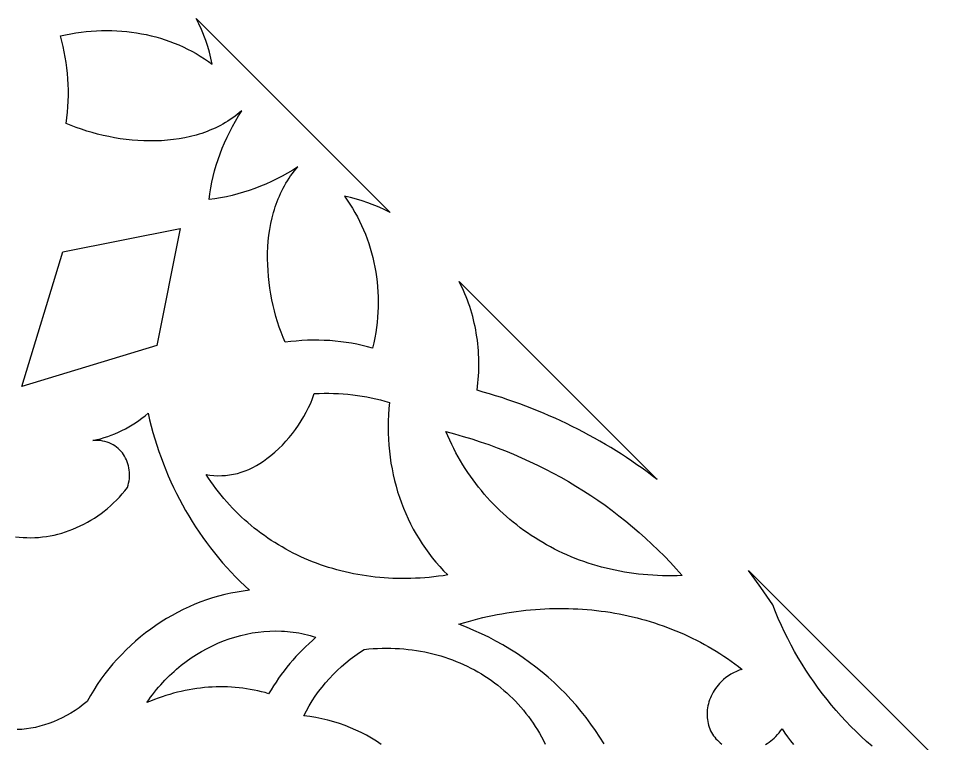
# Model space of a CAD drawing. Extents: x 1908 to 3442, y -299 to 721.
# Drawn here: x 3328.2 to 3379.6, y 299.4 to 339.5 of the extents above; entities that cross this region are included whole.
import ezdxf

# ---------------------------------------------------------------- set-up
doc = ezdxf.new("R2010")
doc.units = 0
doc.layers.add('BITMAP_LAYER', color=18, linetype='CONTINUOUS')

msp = doc.modelspace()

# ---------------------------------------------------------------- linework, layer by layer
at = {"layer": 'BITMAP_LAYER'}
for points in [[(3348.699, 328.77), (3348.404, 328.918), (3348.103, 329.056), (3347.483, 329.3), (3347.165, 329.406), (3346.842, 329.501), (3346.514, 329.585), (3346.181, 329.659), (3346.338, 329.441), (3346.487, 329.219), (3346.63, 328.993), (3346.766, 328.762), (3346.896, 328.529), (3347.019, 328.291), (3347.134, 328.05), (3347.243, 327.806), (3347.346, 327.558), (3347.441, 327.307), (3347.529, 327.053), (3347.61, 326.797), (3347.685, 326.537), (3347.752, 326.275), (3347.813, 326.011), (3347.866, 325.744), (3347.912, 325.475), (3347.951, 325.205), (3347.984, 324.932), (3348.008, 324.657), (3348.026, 324.381), (3348.037, 324.103), (3348.04, 323.824), (3348.036, 323.544), (3348.025, 323.262), (3348.007, 322.98), (3347.981, 322.696), (3347.948, 322.412), (3347.907, 322.128), (3347.859, 321.843), (3347.804, 321.557), (3347.741, 321.272), (3347.453, 321.351), (3347.162, 321.423), (3346.869, 321.486), (3346.573, 321.542), (3346.276, 321.59), (3345.976, 321.63), (3345.675, 321.662), (3345.371, 321.687), (3345.067, 321.703), (3344.761, 321.712), (3344.453, 321.713), (3344.145, 321.705), (3343.836, 321.69), (3343.526, 321.667), (3343.215, 321.636), (3342.904, 321.597), (3342.793, 321.867), (3342.687, 322.146), (3342.587, 322.431), (3342.493, 322.723), (3342.404, 323.021), (3342.323, 323.324), (3342.248, 323.632), (3342.181, 323.945), (3342.121, 324.261), (3342.069, 324.581), (3342.026, 324.903), (3341.991, 325.227), (3341.965, 325.553), (3341.948, 325.88), (3341.941, 326.207), (3341.943, 326.534), (3341.956, 326.861), (3341.98, 327.186), (3342.015, 327.509), (3342.06, 327.83), (3342.118, 328.148), (3342.187, 328.462), (3342.269, 328.772), (3342.315, 328.926), (3342.364, 329.078), (3342.416, 329.229), (3342.471, 329.378), (3342.53, 329.526), (3342.592, 329.673), (3342.657, 329.818), (3342.726, 329.961), (3342.798, 330.103), (3342.874, 330.243), (3342.954, 330.381), (3343.037, 330.517), (3343.124, 330.651), (3343.214, 330.783), (3343.309, 330.912), (3343.407, 331.04), (3343.509, 331.165), (3343.614, 331.288), (3343.329, 331.108), (3343.04, 330.936), (3342.747, 330.772), (3342.45, 330.618), (3342.151, 330.472), (3341.848, 330.336), (3341.543, 330.208), (3341.235, 330.089), (3340.925, 329.98), (3340.613, 329.879), (3340.299, 329.788), (3339.983, 329.707), (3339.666, 329.635), (3339.347, 329.573), (3339.028, 329.52), (3338.707, 329.477), (3338.75, 329.798), (3338.803, 330.117), (3338.865, 330.436), (3338.937, 330.753), (3339.018, 331.069), (3339.109, 331.383), (3339.21, 331.695), (3339.319, 332.005), (3339.438, 332.313), (3339.566, 332.618), (3339.702, 332.921), (3339.848, 333.22), (3340.002, 333.517), (3340.166, 333.81), (3340.338, 334.099), (3340.518, 334.384), (3340.395, 334.279), (3340.27, 334.177), (3340.142, 334.079), (3340.013, 333.984), (3339.881, 333.894), (3339.747, 333.807), (3339.611, 333.724), (3339.473, 333.644), (3339.333, 333.568), (3339.191, 333.496), (3339.048, 333.427), (3338.903, 333.362), (3338.756, 333.3), (3338.608, 333.241), (3338.459, 333.186), (3338.308, 333.134), (3338.156, 333.085), (3338.002, 333.039), (3337.692, 332.957), (3337.378, 332.888), (3337.06, 332.83), (3336.739, 332.785), (3336.416, 332.75), (3336.091, 332.726), (3335.764, 332.713), (3335.437, 332.711), (3335.11, 332.718), (3334.783, 332.735), (3334.457, 332.761), (3334.133, 332.796), (3333.811, 332.839), (3333.491, 332.891), (3333.175, 332.951), (3332.862, 333.018), (3332.554, 333.093), (3332.251, 333.174), (3331.953, 333.263), (3331.661, 333.357), (3331.376, 333.457), (3331.097, 333.563), (3330.827, 333.674), (3330.866, 333.985), (3330.897, 334.296), (3330.92, 334.606), (3330.935, 334.915), (3330.943, 335.223), (3330.942, 335.531), (3330.933, 335.837), (3330.917, 336.141), (3330.892, 336.445), (3330.86, 336.746), (3330.82, 337.046), (3330.772, 337.343), (3330.716, 337.639), (3330.653, 337.932), (3330.581, 338.223), (3330.502, 338.511), (3330.787, 338.574), (3331.073, 338.629), (3331.358, 338.677), (3331.642, 338.718), (3331.926, 338.751), (3332.21, 338.777), (3332.492, 338.795), (3332.774, 338.806), (3333.054, 338.81), (3333.333, 338.807), (3333.611, 338.796), (3333.887, 338.778), (3334.162, 338.754), (3334.435, 338.721), (3334.705, 338.682), (3334.974, 338.636), (3335.241, 338.583), (3335.505, 338.522), (3335.767, 338.455), (3336.027, 338.38), (3336.283, 338.299), (3336.537, 338.211), (3336.788, 338.116), (3337.036, 338.013), (3337.28, 337.904), (3337.521, 337.789), (3337.759, 337.666), (3337.992, 337.536), (3338.223, 337.4), (3338.449, 337.257), (3338.671, 337.108), (3338.889, 336.951), (3338.815, 337.284), (3338.731, 337.612), (3338.636, 337.935), (3338.53, 338.253), (3338.286, 338.873), (3338.148, 339.174), (3338, 339.469)], [(3335.823, 321.415), (3328.382, 319.152), (3330.645, 326.593), (3337.106, 327.876)], [(3363.448, 314.022), (3363.173, 314.231), (3362.896, 314.437), (3362.616, 314.639), (3362.333, 314.838), (3362.048, 315.034), (3361.761, 315.226), (3361.471, 315.414), (3361.179, 315.599), (3360.884, 315.78), (3360.587, 315.958), (3360.287, 316.133), (3359.986, 316.304), (3359.682, 316.471), (3359.375, 316.634), (3359.067, 316.794), (3358.756, 316.951), (3358.443, 317.103), (3358.128, 317.252), (3357.811, 317.398), (3357.492, 317.54), (3357.17, 317.678), (3356.847, 317.812), (3356.522, 317.942), (3356.194, 318.069), (3355.865, 318.192), (3355.533, 318.312), (3355.2, 318.427), (3354.865, 318.539), (3354.528, 318.647), (3354.19, 318.751), (3353.849, 318.851), (3353.507, 318.947), (3353.532, 319.149), (3353.553, 319.35), (3353.57, 319.55), (3353.584, 319.75), (3353.594, 319.95), (3353.6, 320.149), (3353.603, 320.347), (3353.602, 320.545), (3353.598, 320.741), (3353.589, 320.937), (3353.577, 321.133), (3353.562, 321.327), (3353.543, 321.52), (3353.52, 321.713), (3353.494, 321.904), (3353.464, 322.094), (3353.431, 322.283), (3353.394, 322.471), (3353.353, 322.658), (3353.309, 322.844), (3353.262, 323.028), (3353.211, 323.211), (3353.157, 323.393), (3353.099, 323.573), (3353.038, 323.751), (3352.973, 323.928), (3352.905, 324.104), (3352.833, 324.278), (3352.758, 324.45), (3352.68, 324.62), (3352.599, 324.789), (3352.513, 324.956)], [(3345.588, 318.774), (3345.852, 318.763), (3346.115, 318.747), (3346.377, 318.725), (3346.638, 318.697), (3346.897, 318.664), (3347.155, 318.626), (3347.412, 318.581), (3347.667, 318.532), (3347.92, 318.476), (3348.171, 318.416), (3348.421, 318.349), (3348.668, 318.278), (3348.637, 317.935), (3348.614, 317.593), (3348.601, 317.253), (3348.596, 316.914), (3348.6, 316.578), (3348.613, 316.243), (3348.635, 315.911), (3348.666, 315.58), (3348.705, 315.253), (3348.753, 314.927), (3348.81, 314.605), (3348.875, 314.286), (3348.948, 313.969), (3349.03, 313.656), (3349.12, 313.346), (3349.219, 313.04), (3349.326, 312.738), (3349.441, 312.439), (3349.564, 312.144), (3349.695, 311.854), (3349.835, 311.568), (3349.982, 311.286), (3350.137, 311.009), (3350.301, 310.737), (3350.472, 310.469), (3350.651, 310.207), (3350.837, 309.95), (3351.031, 309.698), (3351.233, 309.452), (3351.443, 309.212), (3351.66, 308.978), (3351.884, 308.749), (3351.629, 308.709), (3351.374, 308.674), (3351.119, 308.643), (3350.865, 308.616), (3350.612, 308.594), (3350.36, 308.576), (3350.108, 308.563), (3349.857, 308.553), (3349.607, 308.548), (3349.358, 308.547), (3349.11, 308.551), (3348.863, 308.559), (3348.616, 308.57), (3348.371, 308.587), (3348.128, 308.607), (3347.885, 308.631), (3347.643, 308.66), (3347.403, 308.692), (3347.164, 308.729), (3346.927, 308.77), (3346.691, 308.815), (3346.456, 308.864), (3346.223, 308.917), (3345.992, 308.974), (3345.762, 309.034), (3345.534, 309.099), (3345.307, 309.168), (3345.083, 309.241), (3344.86, 309.317), (3344.638, 309.398), (3344.419, 309.482), (3344.202, 309.57), (3343.986, 309.662), (3343.773, 309.758), (3343.562, 309.857), (3343.353, 309.961), (3343.146, 310.068), (3342.941, 310.179), (3342.739, 310.293), (3342.538, 310.411), (3342.341, 310.533), (3342.145, 310.658), (3341.952, 310.788), (3341.762, 310.92), (3341.574, 311.057), (3341.388, 311.196), (3341.205, 311.34), (3341.025, 311.487), (3340.848, 311.637), (3340.673, 311.791), (3340.502, 311.949), (3340.333, 312.109), (3340.167, 312.274), (3340.004, 312.441), (3339.843, 312.613), (3339.686, 312.787), (3339.533, 312.965), (3339.382, 313.146), (3339.234, 313.33), (3339.09, 313.518), (3338.949, 313.709), (3338.811, 313.904), (3338.677, 314.101), (3338.546, 314.302), (3338.758, 314.266), (3338.973, 314.242), (3339.189, 314.231), (3339.406, 314.233), (3339.624, 314.246), (3339.841, 314.272), (3340.058, 314.31), (3340.274, 314.36), (3340.489, 314.422), (3340.701, 314.495), (3340.911, 314.58), (3341.117, 314.676), (3341.32, 314.784), (3341.519, 314.902), (3341.713, 315.032), (3341.902, 315.172), (3342.126, 315.349), (3342.343, 315.533), (3342.553, 315.725), (3342.755, 315.924), (3342.949, 316.13), (3343.136, 316.342), (3343.315, 316.561), (3343.485, 316.785), (3343.647, 317.016), (3343.799, 317.251), (3343.943, 317.492), (3344.078, 317.737), (3344.204, 317.987), (3344.319, 318.241), (3344.425, 318.499), (3344.521, 318.761), (3344.789, 318.773), (3345.056, 318.779), (3345.322, 318.779)], [(3352.265, 316.536), (3352.742, 316.401), (3353.215, 316.257), (3353.684, 316.105), (3354.149, 315.944), (3354.609, 315.776), (3355.066, 315.599), (3355.518, 315.415), (3355.965, 315.222), (3356.408, 315.022), (3356.846, 314.813), (3357.28, 314.597), (3357.709, 314.374), (3358.133, 314.142), (3358.552, 313.903), (3358.966, 313.656), (3359.374, 313.402), (3359.778, 313.14), (3360.176, 312.871), (3360.569, 312.594), (3360.956, 312.31), (3361.338, 312.019), (3361.713, 311.72), (3362.084, 311.415), (3362.448, 311.102), (3362.806, 310.782), (3363.158, 310.456), (3363.504, 310.122), (3363.844, 309.782), (3364.178, 309.434), (3364.505, 309.08), (3364.826, 308.719), (3364.553, 308.709), (3364.28, 308.703), (3364.009, 308.703), (3363.74, 308.707), (3363.472, 308.716), (3363.205, 308.73), (3362.939, 308.748), (3362.675, 308.771), (3362.413, 308.799), (3362.152, 308.832), (3361.893, 308.869), (3361.635, 308.911), (3361.38, 308.957), (3361.126, 309.008), (3360.874, 309.063), (3360.623, 309.123), (3360.375, 309.187), (3360.129, 309.256), (3359.884, 309.329), (3359.642, 309.406), (3359.402, 309.488), (3359.164, 309.574), (3358.929, 309.664), (3358.695, 309.758), (3358.464, 309.857), (3358.235, 309.96), (3358.009, 310.067), (3357.785, 310.178), (3357.564, 310.293), (3357.345, 310.412), (3357.129, 310.535), (3356.916, 310.663), (3356.705, 310.794), (3356.497, 310.929), (3356.292, 311.068), (3356.09, 311.211), (3355.89, 311.358), (3355.694, 311.508), (3355.5, 311.662), (3355.31, 311.82), (3355.123, 311.982), (3354.939, 312.148), (3354.758, 312.317), (3354.58, 312.49), (3354.406, 312.666), (3354.235, 312.846), (3354.067, 313.03), (3353.903, 313.217), (3353.742, 313.407), (3353.585, 313.601), (3353.431, 313.799), (3353.281, 314), (3353.135, 314.204), (3352.993, 314.411), (3352.854, 314.622), (3352.719, 314.836), (3352.588, 315.054), (3352.461, 315.274), (3352.338, 315.498), (3352.219, 315.725), (3352.104, 315.955), (3351.993, 316.188), (3351.887, 316.424), (3351.784, 316.664)], [(3342.71, 305.651), (3342.871, 305.642), (3343.032, 305.63), (3343.192, 305.614), (3343.352, 305.595), (3343.512, 305.572), (3343.67, 305.545), (3343.829, 305.515), (3343.986, 305.481), (3344.143, 305.443), (3344.3, 305.401), (3344.455, 305.356), (3344.61, 305.307), (3344.417, 305.138), (3344.228, 304.966), (3344.042, 304.789), (3343.86, 304.609), (3343.682, 304.426), (3343.508, 304.239), (3343.338, 304.048), (3343.172, 303.855), (3343.01, 303.658), (3342.853, 303.457), (3342.699, 303.254), (3342.55, 303.047), (3342.406, 302.838), (3342.265, 302.626), (3342.13, 302.411), (3341.998, 302.193), (3341.799, 302.25), (3341.597, 302.303), (3341.395, 302.351), (3341.191, 302.394), (3340.985, 302.432), (3340.779, 302.466), (3340.572, 302.495), (3340.363, 302.519), (3340.154, 302.538), (3339.944, 302.553), (3339.734, 302.563), (3339.522, 302.569), (3339.31, 302.569), (3339.098, 302.565), (3338.885, 302.557), (3338.672, 302.544), (3338.458, 302.526), (3338.245, 302.503), (3338.031, 302.476), (3337.817, 302.444), (3337.603, 302.407), (3337.389, 302.366), (3337.176, 302.321), (3336.963, 302.27), (3336.75, 302.215), (3336.538, 302.155), (3336.326, 302.091), (3336.114, 302.022), (3335.904, 301.949), (3335.694, 301.871), (3335.485, 301.788), (3335.277, 301.701), (3335.378, 301.849), (3335.482, 301.995), (3335.588, 302.138), (3335.697, 302.278), (3335.808, 302.416), (3335.922, 302.552), (3336.038, 302.685), (3336.156, 302.815), (3336.276, 302.942), (3336.398, 303.067), (3336.523, 303.19), (3336.649, 303.309), (3336.777, 303.426), (3336.907, 303.541), (3337.173, 303.761), (3337.446, 303.97), (3337.725, 304.167), (3338.01, 304.354), (3338.301, 304.528), (3338.597, 304.691), (3338.897, 304.841), (3339.202, 304.98), (3339.511, 305.106), (3339.823, 305.22), (3340.138, 305.32), (3340.455, 305.409), (3340.775, 305.484), (3341.096, 305.545), (3341.418, 305.594), (3341.741, 305.629), (3342.064, 305.65), (3342.388, 305.658)]]:
    msp.add_lwpolyline(points, close=True, dxfattribs=at)
for points in [[(3328.015, 310.862), (3328.228, 310.836), (3328.442, 310.818), (3328.657, 310.808), (3328.872, 310.805), (3329.087, 310.811), (3329.302, 310.824), (3329.516, 310.845), (3329.73, 310.873), (3329.944, 310.909), (3330.156, 310.953), (3330.367, 311.003), (3330.577, 311.061), (3330.786, 311.125), (3330.993, 311.197), (3331.198, 311.276), (3331.4, 311.361), (3331.601, 311.453), (3331.799, 311.552), (3331.994, 311.657), (3332.187, 311.769), (3332.376, 311.887), (3332.563, 312.011), (3332.746, 312.142), (3332.925, 312.278), (3333.1, 312.421), (3333.271, 312.569), (3333.438, 312.723), (3333.601, 312.883), (3333.759, 313.049), (3333.912, 313.22), (3334.06, 313.396), (3334.203, 313.578), (3334.24, 313.699), (3334.27, 313.82), (3334.293, 313.942), (3334.309, 314.063), (3334.318, 314.184), (3334.32, 314.304), (3334.316, 314.423), (3334.305, 314.541), (3334.287, 314.657), (3334.263, 314.771), (3334.232, 314.882), (3334.196, 314.991), (3334.153, 315.098), (3334.104, 315.201), (3334.049, 315.3), (3333.988, 315.396), (3333.922, 315.488), (3333.85, 315.575), (3333.772, 315.658), (3333.689, 315.736), (3333.601, 315.809), (3333.507, 315.876), (3333.408, 315.937), (3333.304, 315.992), (3333.195, 316.041), (3333.081, 316.083), (3332.962, 316.117), (3332.839, 316.145), (3332.711, 316.165), (3332.578, 316.177), (3332.441, 316.181), (3332.3, 316.176), (3332.506, 316.222), (3332.71, 316.274), (3332.912, 316.333), (3333.114, 316.399), (3333.313, 316.471), (3333.511, 316.549), (3333.706, 316.635), (3333.899, 316.726), (3334.09, 316.824), (3334.279, 316.928), (3334.464, 317.038), (3334.646, 317.154), (3334.826, 317.276), (3335.002, 317.404), (3335.175, 317.537), (3335.344, 317.676), (3335.427, 317.318), (3335.517, 316.963), (3335.613, 316.611), (3335.716, 316.261), (3335.824, 315.915), (3335.939, 315.571), (3336.06, 315.231), (3336.186, 314.893), (3336.319, 314.559), (3336.458, 314.228), (3336.603, 313.9), (3336.753, 313.576), (3336.91, 313.255), (3337.072, 312.937), (3337.24, 312.623), (3337.413, 312.313), (3337.593, 312.007), (3337.778, 311.704), (3337.968, 311.405), (3338.165, 311.11), (3338.366, 310.82), (3338.574, 310.533), (3338.786, 310.25), (3339.005, 309.972), (3339.228, 309.697), (3339.457, 309.427), (3339.691, 309.162), (3339.931, 308.901), (3340.175, 308.644), (3340.425, 308.392), (3340.68, 308.145), (3340.94, 307.903), (3340.596, 307.86), (3340.254, 307.807), (3339.913, 307.742), (3339.575, 307.666), (3339.239, 307.58), (3338.906, 307.483), (3338.576, 307.375), (3338.249, 307.257), (3337.925, 307.129), (3337.605, 306.991), (3337.288, 306.843), (3336.976, 306.685), (3336.668, 306.518), (3336.365, 306.342), (3336.067, 306.157), (3335.774, 305.962), (3335.486, 305.759), (3335.204, 305.547), (3334.927, 305.327), (3334.657, 305.098), (3334.393, 304.862), (3334.136, 304.617), (3333.885, 304.365), (3333.642, 304.105), (3333.405, 303.837), (3333.177, 303.562), (3332.956, 303.28), (3332.743, 302.991), (3332.539, 302.696), (3332.343, 302.393), (3332.156, 302.085), (3331.978, 301.77), (3331.76, 301.59), (3331.537, 301.421), (3331.309, 301.264), (3331.078, 301.117), (3330.842, 300.981), (3330.604, 300.856), (3330.362, 300.741), (3330.119, 300.638), (3329.872, 300.546), (3329.625, 300.465), (3329.375, 300.395), (3329.125, 300.335), (3328.875, 300.287), (3328.624, 300.25), (3328.373, 300.224), (3328.123, 300.209)], [(3375.312, 299.291), (3375.012, 299.554), (3374.718, 299.824), (3374.429, 300.099), (3374.147, 300.381), (3373.87, 300.667), (3373.6, 300.96), (3373.335, 301.258), (3373.077, 301.561), (3372.825, 301.87), (3372.579, 302.184), (3372.339, 302.503), (3372.106, 302.827), (3371.879, 303.156), (3371.659, 303.491), (3371.445, 303.83), (3371.237, 304.174), (3371.037, 304.523), (3370.843, 304.876), (3370.656, 305.234), (3370.475, 305.597), (3370.302, 305.964), (3370.135, 306.336), (3369.976, 306.711), (3369.824, 307.091), (3369.503, 307.577), (3369.172, 308.055), (3368.832, 308.525), (3368.482, 308.987), (3379.579, 297.89)], [(3360.518, 299.419), (3360.285, 299.793), (3360.041, 300.16), (3359.788, 300.519), (3359.525, 300.871), (3359.253, 301.214), (3358.972, 301.55), (3358.682, 301.877), (3358.383, 302.195), (3358.075, 302.505), (3357.758, 302.807), (3357.433, 303.099), (3357.099, 303.383), (3356.758, 303.657), (3356.408, 303.922), (3356.05, 304.178), (3355.684, 304.424), (3355.311, 304.66), (3354.93, 304.886), (3354.542, 305.102), (3354.146, 305.309), (3353.744, 305.504), (3353.334, 305.69), (3352.918, 305.864), (3352.495, 306.028), (3352.759, 306.109), (3353.024, 306.185), (3353.288, 306.257), (3353.553, 306.326), (3353.818, 306.391), (3354.083, 306.451), (3354.348, 306.508), (3354.613, 306.561), (3354.878, 306.61), (3355.143, 306.655), (3355.407, 306.697), (3355.671, 306.734), (3355.935, 306.768), (3356.199, 306.798), (3356.463, 306.824), (3356.726, 306.846), (3356.988, 306.864), (3357.251, 306.879), (3357.512, 306.89), (3357.773, 306.896), (3358.034, 306.9), (3358.294, 306.899), (3358.553, 306.895), (3358.812, 306.886), (3359.07, 306.874), (3359.327, 306.859), (3359.583, 306.839), (3359.839, 306.816), (3360.093, 306.789), (3360.347, 306.758), (3360.6, 306.724), (3360.852, 306.686), (3361.102, 306.644), (3361.352, 306.598), (3361.6, 306.549), (3361.847, 306.496), (3362.093, 306.439), (3362.338, 306.379), (3362.582, 306.315), (3362.824, 306.247), (3363.065, 306.176), (3363.304, 306.101), (3363.542, 306.022), (3363.778, 305.94), (3364.013, 305.854), (3364.247, 305.764), (3364.478, 305.671), (3364.708, 305.574), (3364.937, 305.473), (3365.163, 305.369), (3365.388, 305.262), (3365.611, 305.15), (3365.833, 305.036), (3366.052, 304.917), (3366.269, 304.795), (3366.485, 304.669), (3366.698, 304.54), (3366.91, 304.408), (3367.119, 304.271), (3367.326, 304.132), (3367.531, 303.988), (3367.734, 303.841), (3367.935, 303.691), (3368.133, 303.537), (3367.975, 303.486), (3367.82, 303.425), (3367.668, 303.353), (3367.52, 303.272), (3367.377, 303.18), (3367.239, 303.08), (3367.106, 302.97), (3366.98, 302.852), (3366.894, 302.761), (3366.812, 302.668), (3366.736, 302.572), (3366.665, 302.474), (3366.598, 302.374), (3366.537, 302.272), (3366.481, 302.169), (3366.43, 302.063), (3366.384, 301.957), (3366.343, 301.85), (3366.307, 301.741), (3366.277, 301.632), (3366.251, 301.523), (3366.231, 301.413), (3366.216, 301.303), (3366.206, 301.193), (3366.202, 301.084), (3366.203, 300.975), (3366.209, 300.867), (3366.22, 300.76), (3366.236, 300.654), (3366.258, 300.549), (3366.285, 300.446), (3366.318, 300.345), (3366.355, 300.246), (3366.398, 300.148), (3366.447, 300.054), (3366.501, 299.961), (3366.56, 299.872), (3366.625, 299.785), (3366.695, 299.702), (3366.77, 299.622), (3366.85, 299.547), (3366.933, 299.477), (3367.02, 299.412)], [(3348.218, 299.392), (3347.951, 299.569), (3347.678, 299.736), (3347.397, 299.894), (3347.111, 300.043), (3346.818, 300.182), (3346.52, 300.311), (3346.215, 300.43), (3345.905, 300.54), (3345.59, 300.639), (3345.269, 300.727), (3344.943, 300.805), (3344.613, 300.873), (3344.277, 300.93), (3343.938, 300.975), (3344.083, 301.252), (3344.237, 301.524), (3344.401, 301.79), (3344.574, 302.05), (3344.756, 302.305), (3344.946, 302.553), (3345.145, 302.795), (3345.352, 303.03), (3345.567, 303.258), (3345.79, 303.479), (3346.019, 303.692), (3346.257, 303.897), (3346.501, 304.095), (3346.751, 304.284), (3347.009, 304.465), (3347.272, 304.636), (3347.521, 304.661), (3347.768, 304.68), (3348.013, 304.694), (3348.258, 304.702), (3348.501, 304.705), (3348.742, 304.702), (3348.982, 304.695), (3349.221, 304.682), (3349.457, 304.664), (3349.692, 304.641), (3349.925, 304.612), (3350.157, 304.579), (3350.386, 304.54), (3350.614, 304.497), (3350.839, 304.449), (3351.062, 304.396), (3351.283, 304.338), (3351.502, 304.275), (3351.719, 304.207), (3351.933, 304.135), (3352.144, 304.058), (3352.354, 303.977), (3352.561, 303.891), (3352.765, 303.8), (3352.966, 303.705), (3353.165, 303.606), (3353.361, 303.502), (3353.554, 303.394), (3353.744, 303.281), (3353.931, 303.165), (3354.115, 303.044), (3354.296, 302.919), (3354.474, 302.789), (3354.649, 302.656), (3354.82, 302.519), (3354.988, 302.377), (3355.153, 302.232), (3355.314, 302.083), (3355.472, 301.93), (3355.626, 301.773), (3355.776, 301.612), (3355.923, 301.448), (3356.065, 301.28), (3356.204, 301.108), (3356.339, 300.933), (3356.47, 300.754), (3356.597, 300.572), (3356.72, 300.386), (3356.839, 300.197), (3356.954, 300.004), (3357.064, 299.808), (3357.17, 299.609), (3357.271, 299.407)], [(3369.42, 299.389), (3369.522, 299.45), (3369.622, 299.517), (3369.72, 299.588), (3369.816, 299.665), (3369.909, 299.746), (3369.999, 299.833), (3370.094, 299.932), (3370.183, 300.035), (3370.265, 300.14), (3370.34, 300.248), (3370.489, 300.022), (3370.645, 299.804), (3370.809, 299.594), (3370.981, 299.392)]]:
    msp.add_lwpolyline(points, dxfattribs=at)

doc.saveas('drawing.dxf')
